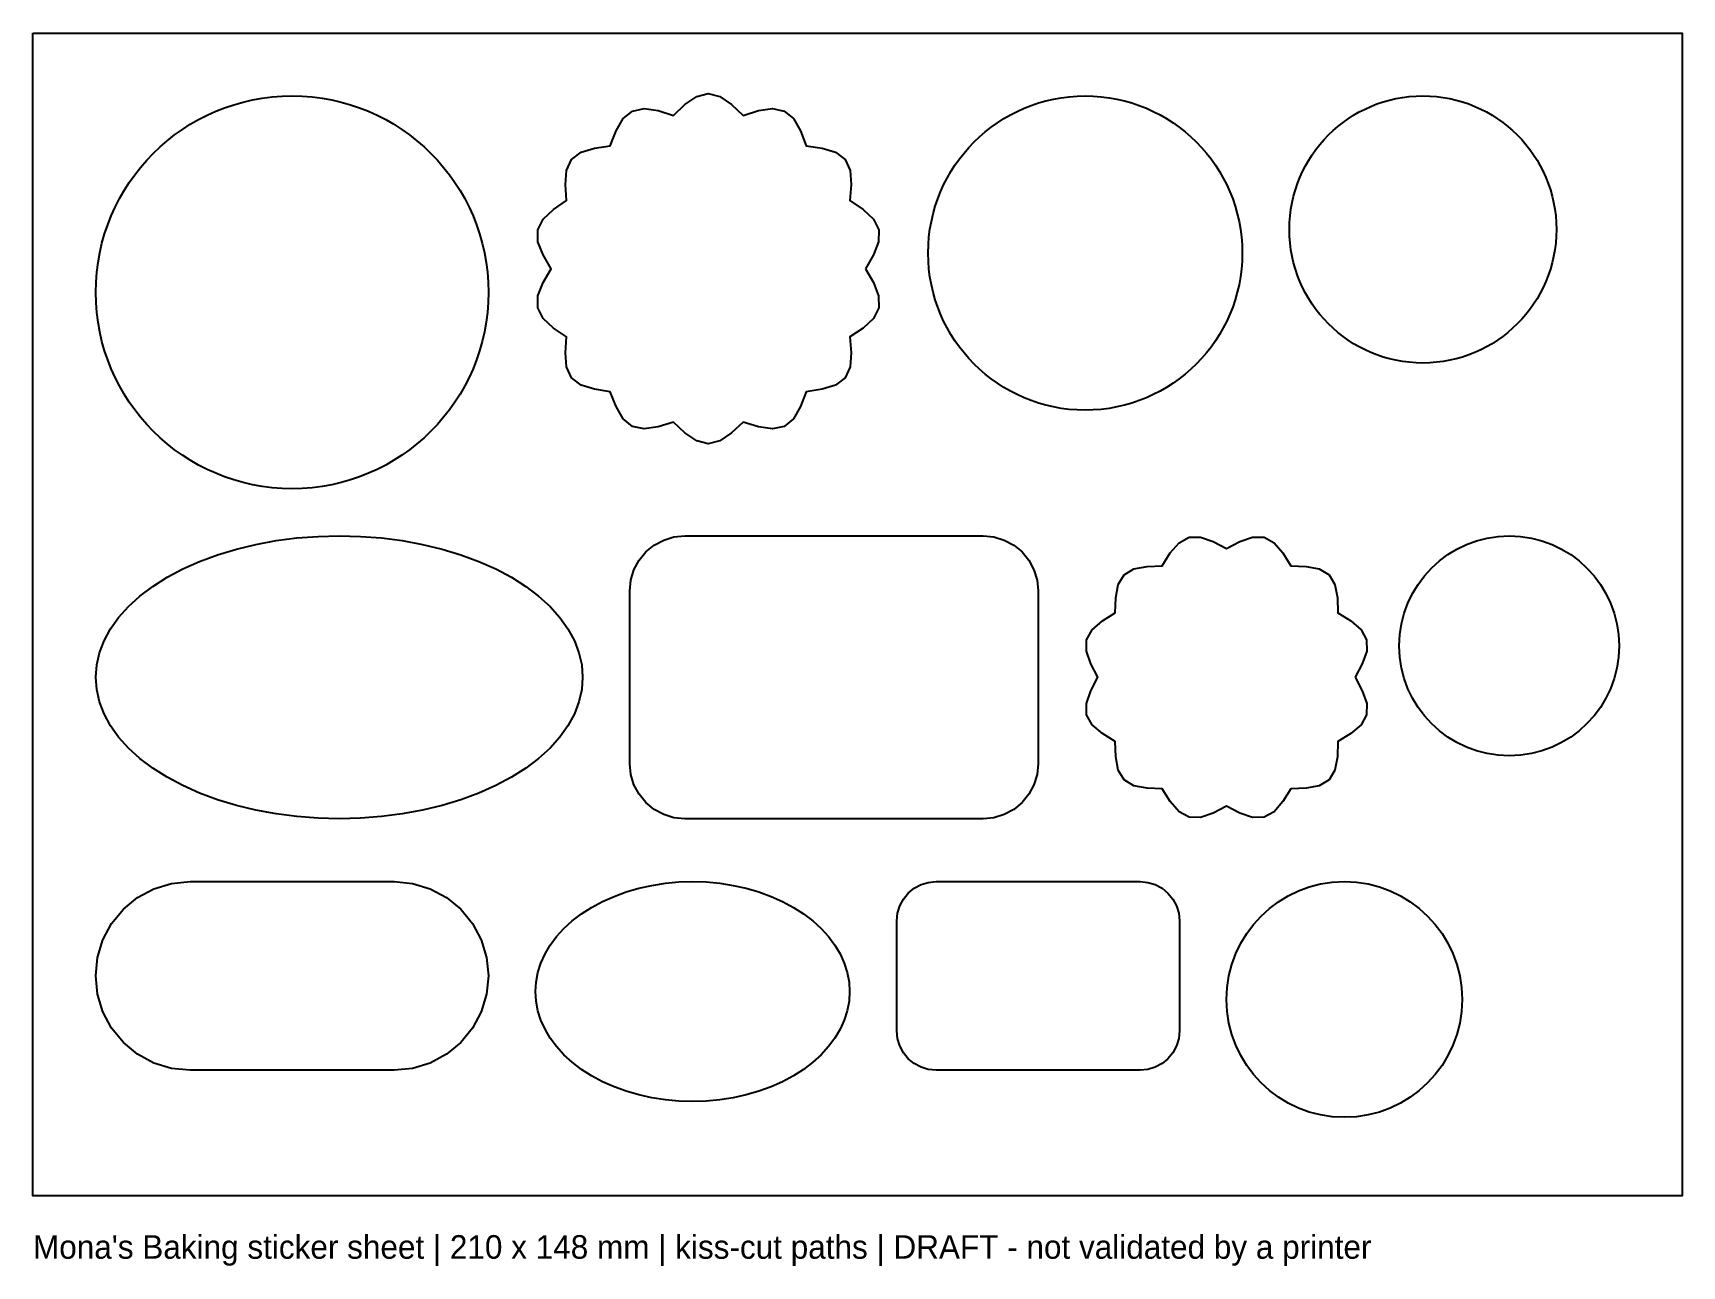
# Model space of a CAD drawing. Header units: millimetres. Extents: x 0 to 210, y -9 to 148.
import ezdxf

# ---------------------------------------------------------------- set-up
doc = ezdxf.new("R2010")
doc.units = ezdxf.units.MM
for name, color, linetype in [('CUT', 6, 'Continuous'), ('INFO', 8, 'Continuous'), ('SHEET', 8, 'Continuous')]:
    doc.layers.add(name, color=color, linetype=linetype)

msp = doc.modelspace()

# ---------------------------------------------------------------- linework, layer by layer
at = {"layer": 'CUT'}
for points in [[(106.02, 118), (107.04, 116.24), (107.69, 114.57), (107.72, 113.04), (107.03, 111.68), (105.71, 110.45), (104.04, 109.31), (104.04, 109.31), (104.19, 107.29), (104.06, 105.5), (103.42, 104.11), (102.2, 103.18), (100.49, 102.65), (98.48, 102.35), (98.48, 102.35), (97.74, 100.46), (96.84, 98.9), (95.67, 97.93), (94.17, 97.62), (92.39, 97.88), (90.45, 98.48), (90.45, 98.48), (88.97, 97.1), (87.48, 96.09), (86, 95.72), (84.52, 96.09), (83.03, 97.1), (81.55, 98.48), (81.55, 98.48), (79.61, 97.88), (77.83, 97.62), (76.33, 97.93), (75.16, 98.9), (74.26, 100.46), (73.52, 102.35), (73.52, 102.35), (71.51, 102.65), (69.8, 103.18), (68.58, 104.11), (67.94, 105.5), (67.81, 107.29), (67.96, 109.31), (67.96, 109.31), (66.29, 110.45), (64.97, 111.68), (64.28, 113.04), (64.31, 114.57), (64.96, 116.24), (65.98, 118), (65.98, 118), (64.96, 119.76), (64.31, 121.43), (64.28, 122.96), (64.97, 124.32), (66.29, 125.55), (67.96, 126.69), (67.96, 126.69), (67.81, 128.71), (67.94, 130.5), (68.58, 131.89), (69.8, 132.82), (71.51, 133.35), (73.52, 133.65), (73.52, 133.65), (74.26, 135.54), (75.16, 137.1), (76.33, 138.07), (77.83, 138.38), (79.61, 138.12), (81.55, 137.52), (81.55, 137.52), (83.03, 138.9), (84.52, 139.91), (86, 140.28), (87.48, 139.91), (88.97, 138.9), (90.45, 137.52), (90.45, 137.52), (92.39, 138.12), (94.17, 138.38), (95.67, 138.07), (96.84, 137.1), (97.74, 135.54), (98.48, 133.65), (98.48, 133.65), (100.49, 133.35), (102.2, 132.82), (103.42, 131.89), (104.06, 130.5), (104.19, 128.71), (104.04, 126.69), (104.04, 126.69), (105.71, 125.55), (107.03, 124.32), (107.72, 122.96), (107.69, 121.43), (107.04, 119.76), (106.02, 118)], [(70, 66), (69.88, 64.43), (69.53, 62.87), (68.94, 61.34), (68.13, 59.84), (67.1, 58.39), (65.85, 57), (64.39, 55.68), (62.75, 54.43), (60.92, 53.27), (58.93, 52.21), (56.78, 51.26), (54.5, 50.41), (52.1, 49.69), (49.6, 49.09), (47.02, 48.61), (44.38, 48.27), (41.7, 48.07), (39, 48), (36.3, 48.07), (33.62, 48.27), (30.98, 48.61), (28.4, 49.09), (25.9, 49.69), (23.5, 50.41), (21.22, 51.26), (19.07, 52.21), (17.08, 53.27), (15.25, 54.43), (13.61, 55.68), (12.15, 57), (10.9, 58.39), (9.87, 59.84), (9.06, 61.34), (8.47, 62.87), (8.12, 64.43), (8, 66), (8.12, 67.57), (8.47, 69.13), (9.06, 70.66), (9.87, 72.16), (10.9, 73.61), (12.15, 75), (13.61, 76.32), (15.25, 77.57), (17.08, 78.73), (19.07, 79.79), (21.22, 80.74), (23.5, 81.59), (25.9, 82.31), (28.4, 82.91), (30.98, 83.39), (33.62, 83.73), (36.3, 83.93), (39, 84), (41.7, 83.93), (44.38, 83.73), (47.02, 83.39), (49.6, 82.91), (52.1, 82.31), (54.5, 81.59), (56.78, 80.74), (58.93, 79.79), (60.92, 78.73), (62.75, 77.57), (64.39, 76.32), (65.85, 75), (67.1, 73.61), (68.13, 72.16), (68.94, 70.66), (69.53, 69.13), (69.88, 67.57)], [(121, 84), (122.37, 83.87), (123.68, 83.47), (124.89, 82.82), (125.95, 81.95), (126.82, 80.89), (127.47, 79.68), (127.87, 78.37), (128, 77), (128, 55), (127.87, 53.63), (127.47, 52.32), (126.82, 51.11), (125.95, 50.05), (124.89, 49.18), (123.68, 48.53), (122.37, 48.13), (121, 48), (83, 48), (81.63, 48.13), (80.32, 48.53), (79.11, 49.18), (78.05, 50.05), (77.18, 51.11), (76.53, 52.32), (76.13, 53.63), (76, 55), (76, 77), (76.13, 78.37), (76.53, 79.68), (77.18, 80.89), (78.05, 81.95), (79.11, 82.82), (80.32, 83.47), (81.63, 83.87), (83, 84)], [(168.38, 66), (169.28, 64.29), (169.85, 62.68), (169.82, 61.22), (169.12, 59.95), (167.82, 58.83), (166.19, 57.81), (166.19, 57.81), (166.12, 55.88), (165.8, 54.2), (165.05, 52.95), (163.8, 52.2), (162.12, 51.88), (160.19, 51.81), (160.19, 51.81), (159.17, 50.18), (158.05, 48.88), (156.78, 48.18), (155.32, 48.15), (153.71, 48.72), (152, 49.62), (152, 49.62), (150.29, 48.72), (148.68, 48.15), (147.22, 48.18), (145.95, 48.88), (144.83, 50.18), (143.81, 51.81), (143.81, 51.81), (141.88, 51.88), (140.2, 52.2), (138.95, 52.95), (138.2, 54.2), (137.88, 55.88), (137.81, 57.81), (137.81, 57.81), (136.18, 58.83), (134.88, 59.95), (134.18, 61.22), (134.15, 62.68), (134.72, 64.29), (135.62, 66), (135.62, 66), (134.72, 67.71), (134.15, 69.32), (134.18, 70.78), (134.88, 72.05), (136.18, 73.17), (137.81, 74.19), (137.81, 74.19), (137.88, 76.12), (138.2, 77.8), (138.95, 79.05), (140.2, 79.8), (141.88, 80.12), (143.81, 80.19), (143.81, 80.19), (144.83, 81.82), (145.95, 83.12), (147.22, 83.82), (148.68, 83.85), (150.29, 83.28), (152, 82.38), (152, 82.38), (153.71, 83.28), (155.32, 83.85), (156.78, 83.82), (158.05, 83.12), (159.17, 81.82), (160.19, 80.19), (160.19, 80.19), (162.12, 80.12), (163.8, 79.8), (165.05, 79.05), (165.8, 77.8), (166.12, 76.12), (166.19, 74.19), (166.19, 74.19), (167.82, 73.17), (169.12, 72.05), (169.82, 70.78), (169.85, 69.32), (169.28, 67.71), (168.38, 66)], [(46, 40), (48.34, 39.77), (50.59, 39.09), (52.67, 37.98), (54.49, 36.49), (55.98, 34.67), (57.09, 32.59), (57.77, 30.34), (58, 28), (58, 28), (57.77, 25.66), (57.09, 23.41), (55.98, 21.33), (54.49, 19.51), (52.67, 18.02), (50.59, 16.91), (48.34, 16.23), (46, 16), (20, 16), (17.66, 16.23), (15.41, 16.91), (13.33, 18.02), (11.51, 19.51), (10.02, 21.33), (8.91, 23.41), (8.23, 25.66), (8, 28), (8, 28), (8.23, 30.34), (8.91, 32.59), (10.02, 34.67), (11.51, 36.49), (13.33, 37.98), (15.41, 39.09), (17.66, 39.77), (20, 40)], [(104, 26), (103.92, 24.78), (103.7, 23.57), (103.32, 22.38), (102.79, 21.21), (102.13, 20.08), (101.32, 19), (100.38, 17.97), (99.32, 17), (98.14, 16.1), (96.86, 15.28), (95.47, 14.53), (94, 13.88), (92.45, 13.31), (90.84, 12.84), (89.18, 12.48), (87.47, 12.21), (85.74, 12.05), (84, 12), (82.26, 12.05), (80.53, 12.21), (78.82, 12.48), (77.16, 12.84), (75.55, 13.31), (74, 13.88), (72.53, 14.53), (71.14, 15.28), (69.86, 16.1), (68.68, 17), (67.62, 17.97), (66.68, 19), (65.87, 20.08), (65.21, 21.21), (64.68, 22.38), (64.3, 23.57), (64.08, 24.78), (64, 26), (64.08, 27.22), (64.3, 28.43), (64.68, 29.62), (65.21, 30.79), (65.87, 31.92), (66.68, 33), (67.62, 34.03), (68.68, 35), (69.86, 35.9), (71.14, 36.72), (72.53, 37.47), (74, 38.12), (75.55, 38.69), (77.16, 39.16), (78.82, 39.52), (80.53, 39.79), (82.26, 39.95), (84, 40), (85.74, 39.95), (87.47, 39.79), (89.18, 39.52), (90.84, 39.16), (92.45, 38.69), (94, 38.12), (95.47, 37.47), (96.86, 36.72), (98.14, 35.9), (99.32, 35), (100.38, 34.03), (101.32, 33), (102.13, 31.92), (102.79, 30.79), (103.32, 29.62), (103.7, 28.43), (103.92, 27.22)], [(141, 40), (141.98, 39.9), (142.91, 39.62), (143.78, 39.16), (144.54, 38.54), (145.16, 37.78), (145.62, 36.91), (145.9, 35.98), (146, 35), (146, 21), (145.9, 20.02), (145.62, 19.09), (145.16, 18.22), (144.54, 17.46), (143.78, 16.84), (142.91, 16.38), (141.98, 16.1), (141, 16), (115, 16), (114.02, 16.1), (113.09, 16.38), (112.22, 16.84), (111.46, 17.46), (110.84, 18.22), (110.38, 19.09), (110.1, 20.02), (110, 21), (110, 35), (110.1, 35.98), (110.38, 36.91), (110.84, 37.78), (111.46, 38.54), (112.22, 39.16), (113.09, 39.62), (114.02, 39.9), (115, 40)]]:
    msp.add_lwpolyline(points, close=True, dxfattribs=at)
for centre, radius in [((33, 115), 25), ((134, 120), 20), ((177, 123), 17), ((188, 70), 14), ((167, 25), 15)]:
    msp.add_circle(centre, radius, dxfattribs=at)
at = {"layer": 'SHEET'}
msp.add_lwpolyline([(0, 148), (210, 148), (210, 0), (0, 0)], close=True, dxfattribs=at)

# ---------------------------------------------------------------- texts
at = {"layer": 'INFO'}
msp.add_text("Mona's Baking sticker sheet | 210 x 148 mm | kiss-cut paths | DRAFT - not validated by a printer", height=3, dxfattribs=at).set_placement((0, -8))

doc.saveas('drawing.dxf')
